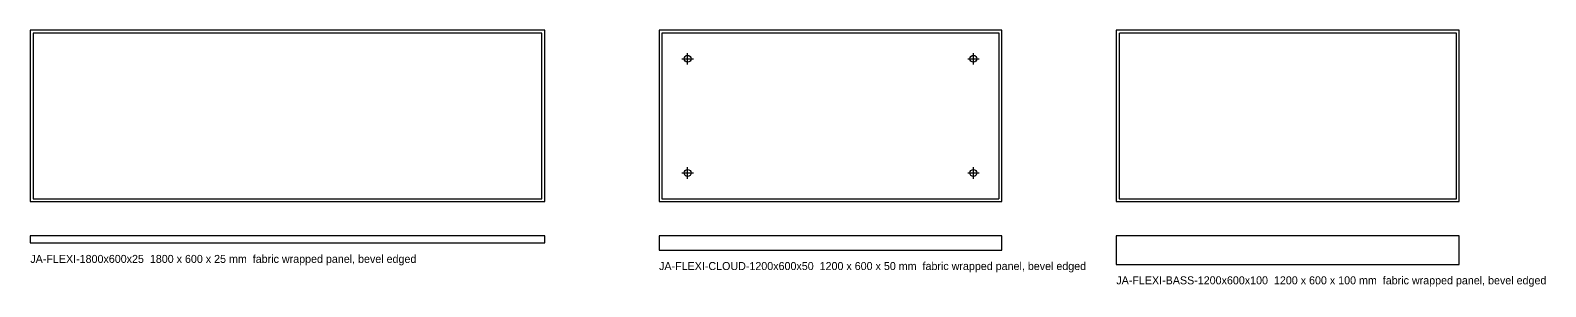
# Model space of a CAD drawing. Header units: millimetres. Extents: x 0 to 12702, y -298 to 600.
# Drawn here: x 7400 to 12702, y -298 to 600 of the extents above; entities that cross this region are included whole.
import ezdxf

# ---------------------------------------------------------------- set-up
doc = ezdxf.new("R2010")
doc.units = ezdxf.units.MM
doc.linetypes.add('DASHED', pattern=[1.524, 1.27, -0.254])
for name, color, linetype in [('JA-BEVEL', 8, 'Continuous'), ('JA-FIXING', 1, 'Continuous'), ('JA-PANEL', 7, 'Continuous'), ('JA-TEXT', 7, 'Continuous')]:
    doc.layers.add(name, color=color, linetype=linetype)

# ---------------------------------------------------------------- blocks, each defined once
blk = doc.blocks.new('JA-FLEXI-1800x600x25')
at = {"layer": 'JA-BEVEL', "linetype": 'DASHED'}
blk.add_lwpolyline([(10, 10), (1790, 10), (1790, 590), (10, 590)], close=True, dxfattribs=at)
at = {"layer": 'JA-PANEL'}
for points in [[(0, 0), (1800, 0), (1800, 600), (0, 600)], [(0, -145), (1800, -145), (1800, -120), (0, -120)]]:
    blk.add_lwpolyline(points, close=True, dxfattribs=at)
at = {"layer": 'JA-TEXT'}
blk.add_text('JA-FLEXI-1800x600x25  1800 x 600 x 25 mm  fabric wrapped panel, bevel edged', height=28, dxfattribs=at).set_placement((0, -215))
blk = doc.blocks.new('JA-FLEXI-CLOUD-1200x600x50')
at = {"layer": 'JA-BEVEL', "linetype": 'DASHED'}
blk.add_lwpolyline([(10, 10), (1190, 10), (1190, 590), (10, 590)], close=True, dxfattribs=at)
at = {"layer": 'JA-FIXING'}
for p, q in [((80, 500), (120, 500)), ((100, 480), (100, 520)), ((1080, 500), (1120, 500)), ((1100, 480), (1100, 520)), ((100, 80), (100, 120)), ((1100, 80), (1100, 120)), ((80, 100), (120, 100)), ((1080, 100), (1120, 100))]:
    blk.add_line(p, q, dxfattribs=at)
for centre in [(100, 500), (1100, 500), (100, 100), (1100, 100)]:
    blk.add_circle(centre, 12, dxfattribs=at)
at = {"layer": 'JA-PANEL'}
for points in [[(0, 0), (1200, 0), (1200, 600), (0, 600)], [(0, -170), (1200, -170), (1200, -120), (0, -120)]]:
    blk.add_lwpolyline(points, close=True, dxfattribs=at)
at = {"layer": 'JA-TEXT'}
blk.add_text('JA-FLEXI-CLOUD-1200x600x50  1200 x 600 x 50 mm  fabric wrapped panel, bevel edged', height=28, dxfattribs=at).set_placement((0, -240))
blk = doc.blocks.new('JA-FLEXI-BASS-1200x600x100')
at = {"layer": 'JA-BEVEL', "linetype": 'DASHED'}
blk.add_lwpolyline([(10, 10), (1190, 10), (1190, 590), (10, 590)], close=True, dxfattribs=at)
at = {"layer": 'JA-PANEL'}
for points in [[(0, 0), (1200, 0), (1200, 600), (0, 600)], [(0, -220), (1200, -220), (1200, -120), (0, -120)]]:
    blk.add_lwpolyline(points, close=True, dxfattribs=at)
at = {"layer": 'JA-TEXT'}
blk.add_text('JA-FLEXI-BASS-1200x600x100  1200 x 600 x 100 mm  fabric wrapped panel, bevel edged', height=28, dxfattribs=at).set_placement((0, -290))

msp = doc.modelspace()

# ---------------------------------------------------------------- block references
for name, p in [('JA-FLEXI-1800x600x25', (7400, 0)), ('JA-FLEXI-CLOUD-1200x600x50', (9600, 0)), ('JA-FLEXI-BASS-1200x600x100', (11200, 0))]:
    msp.add_blockref(name, p)

doc.saveas('drawing.dxf')
